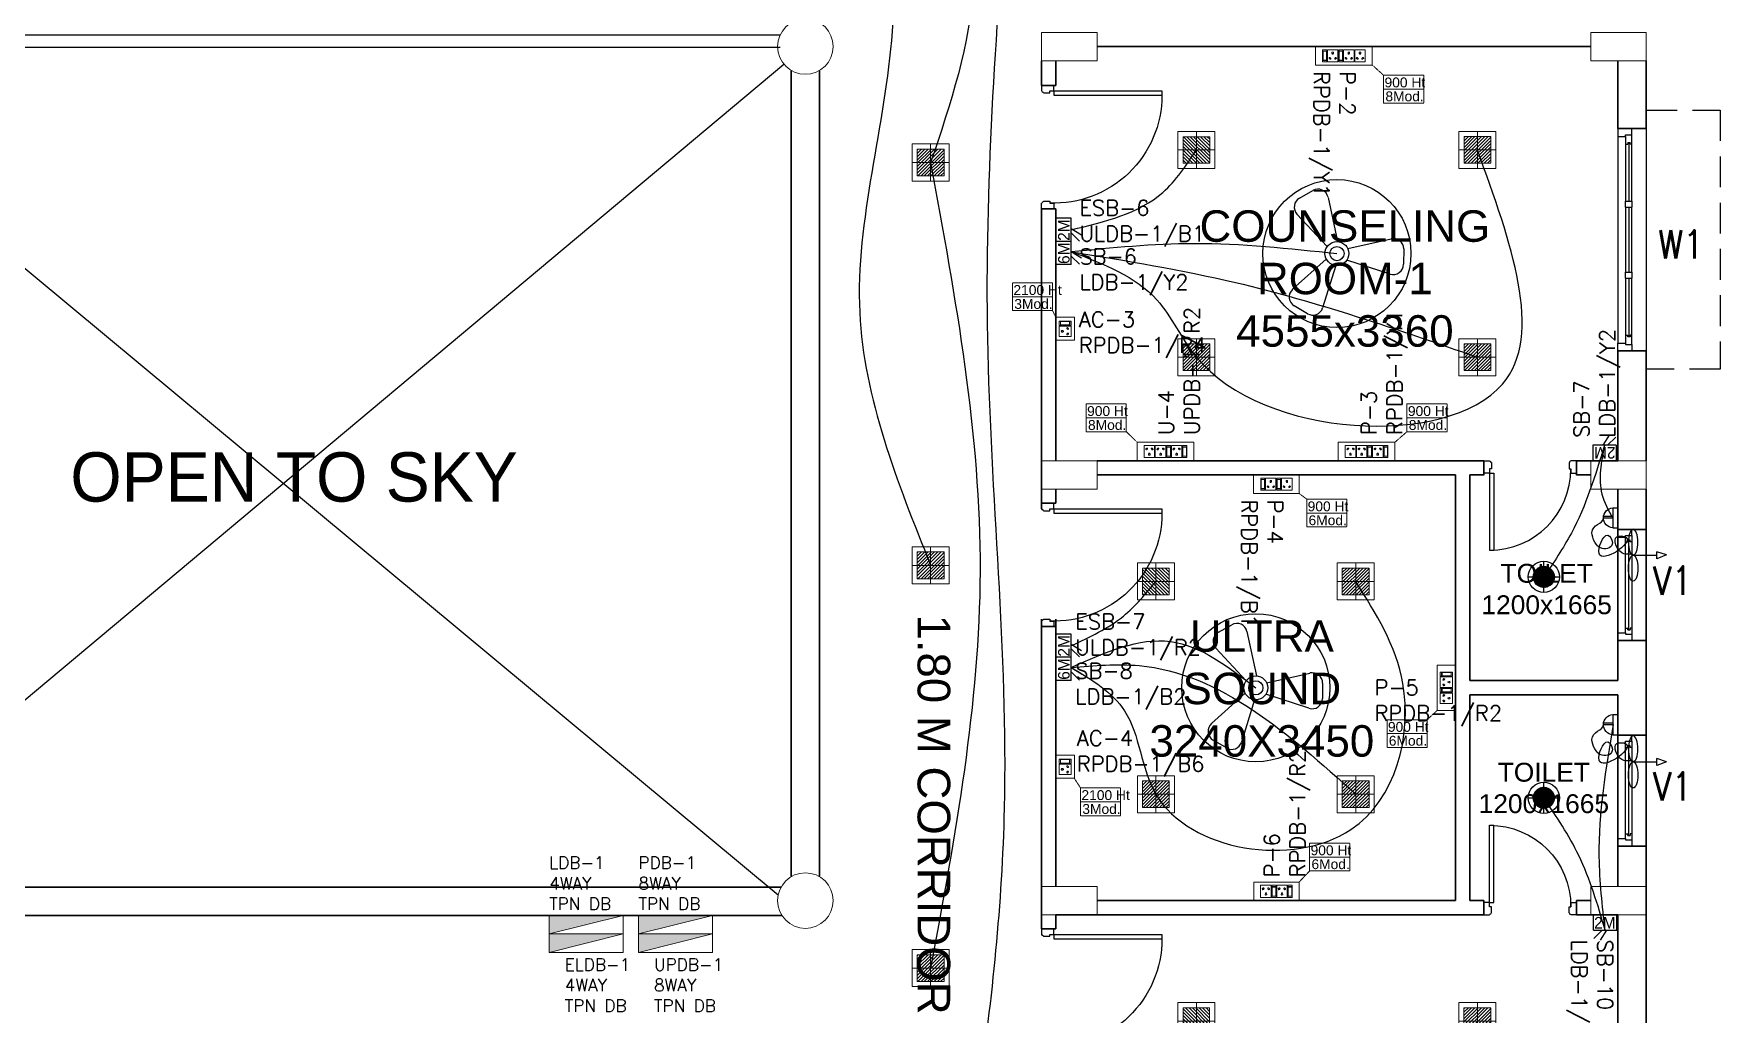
# Model space of a CAD drawing. Extents: x 2982526 to 3410143, y -1442121 to -1332990.
# Drawn here: x 3091659 to 3105327, y -1368931 to -1360984 of the extents above; entities that cross this region are included whole.
import ezdxf
from ezdxf.enums import TextEntityAlignment as Align

# ---------------------------------------------------------------- set-up
doc = ezdxf.new("R2010")
doc.units = 0
doc.header["$MEASUREMENT"] = 0
for name, pattern in [('1', [0, 0, 0]), ('CONTINU', [0]), ('DASHED', [0.75, 0.5, -0.25]), ('DASHED2', [0.375, 0.25, -0.125])]:
    doc.linetypes.add(name, pattern=pattern)
for name, color, linetype in [('24W RAW POWER', 1, 'Continuous'), ('24W UPS POWER LIGHT', 5, 'Continuous'), ('Chajja', 7, 'DASHED'), ('DOOR', 40, 'Continuous'), ('ELE-1200MM CEILINGFAN', 6, 'Continuous'), ('ELE-12W LED', 1, 'Continuous'), ('ELE-2M RAW P.SB', 40, 'Continuous'), ('ELE-2M UPS P.SB', 3, 'Continuous'), ('ELE-3M RAW P.SB', 40, 'Continuous'), ('ELE-6M RAW P.SB', 40, 'Continuous'), ('ELE-EXHAUST FAN', 10, 'Continuous'), ('ELE-LIGHTING TEXT', 7, 'Continuous'), ('Plan', 44, 'Continuous'), ('stairscas', 7, 'Continuous'), ('TEXT', 5, '1'), ('V1', 7, 'Continuous'), ('Ventilator', 161, '1'), ('W1', 7, 'Continuous')]:
    doc.layers.add(name, color=color, linetype=linetype)
doc.layers.add('CFT_LOOPING', color=7, linetype='1', lineweight=0, true_color=0xd6d600)
doc.layers.add('ELE-6A AC SOCKET', color=7, linetype='Continuous', lineweight=0, true_color=0x00ceb6)
for name, color, linetype, lineweight in [('Column', 162, 'Continuous', 13), ('ELE-24W EMERGENCY  LED LIGHT', 5, 'Continuous', 18), ('ELE-24W LED LIGHT', 1, 'Continuous', 18), ('ELE-2NOS OF 6-16 RAW POWER SOCKET', 1, 'Continuous', 0), ('ELE-3NOS 6-16A POWER SOCKET', 5, 'Continuous', 0), ('ELE-8M 6-16A UPS SOCKET', 223, 'Continuous', 0), ('ELE-POWER SOCKET TEXT', 7, 'Continuous', 5), ('ELE. 2N0S OF 6-16 UPS SOCKETS', 191, 'Continuous', 0), ('ELE. DB', 1, 'Continuous', 9), ('ELE.DB', 1, 'Continuous', 20), ('HATCH', 8, 'Continuous', 5), ('WALL', 7, '1', 35), ('windows', 4, 'Continuous', 0)]:
    doc.layers.add(name, color=color, linetype=linetype, lineweight=lineweight)
doc.layers.add('ELE-LIGHTING WIRING', color=7, linetype='Continuous', true_color=0x63d7b6)
doc.styles.add('ARIAL', font='arial.ttf')
doc.styles.add('MSK', font='g13f12w.shx')
doc.styles.add('ROMANS', font='romans.shx')

# ---------------------------------------------------------------- blocks, each defined once
blk = doc.blocks.new('A$C7C0069F8')
at = {"layer": 'Plan'}
for p, q in [((230, 900), (0, 900)), ((0, 900), (0, 837)), ((112, 900), (0, 900)), ((0, 837), (62, 837)), ((62, 850), (112, 850)), ((62, 837), (62, 850)), ((112, 850), (112, 900)), ((112, 850), (112, 850)), ((0, 62), (62, 62)), ((0, 0), (0, 62)), ((62, 62), (62, 50)), ((62, 50), (112, 50)), ((112, 50), (112, 50)), ((112, 50), (112, 0)), ((230, 0), (0, 0)), ((112, 0), (0, 0))]:
    blk.add_line(p, q, dxfattribs=at)
at = {"layer": 'Plan', "color": 143}
for p, q in [((0, 62), (0, 837)), ((62, 62), (62, 837)), ((112, 850), (112, 50)), ((230, 0), (230, 900)), ((62, 800), (81, 800)), ((81, 812), (81, 800)), ((100, 812), (81, 812)), ((90, 87), (90, 812)), ((100, 800), (100, 812)), ((112, 800), (100, 800)), ((62, 100), (81, 100)), ((81, 87), (81, 100)), ((81, 87), (100, 87)), ((112, 100), (100, 100)), ((100, 100), (100, 87))]:
    blk.add_line(p, q, dxfattribs=at)
blk = doc.blocks.new('750')
at = {"layer": 'DOOR'}
for p, q in [((-50, 705), (-47.5, 705)), ((-35, 690), (-35, 692.5)), ((-50, 45), (-47.5, 45)), ((-35, 60), (-35, 57.5)), ((50, 45), (50, 80)), ((50, 80), (675, 80)), ((50, 45), (675, 45)), ((675, 45), (675, 80))]:
    blk.add_line(p, q, dxfattribs=at)
for points in [[(15, 690), (15, 705), (50, 705), (50, 750), (-50, 750), (-50, 705)], [(-35, 690), (15, 690)], [(15, 60), (15, 45), (50, 45), (50, 0), (-50, 0), (-50, 45)], [(-35, 60), (15, 60)]]:
    blk.add_lwpolyline(points, dxfattribs=at)
for centre, start, end in [((-35, 705), 180, 270), ((-35, 45), 90, 180)]:
    blk.add_arc(centre, 12.5, start, end, dxfattribs=at)
at = {"layer": 'DOOR', "color": 145}
blk.add_arc((15, 45), 660, 0, 90, dxfattribs=at)
blk = doc.blocks.new('6w')
at = {"layer": 'Plan', "color": 8}
for p, q in [((-36, 9.2), (-36, 0)), ((-36, 9.2), (36, 9.2)), ((36, 9.2), (36, 0)), ((-33.5, 2.5), (-12.5, 2.5)), ((-33.5, 0), (33.5, 0)), ((-31, 4), (-31.5, 4)), ((-31.5, 3.25), (-31.5, 4)), ((-31.5, 3.61), (-12.5, 3.61)), ((-31.5, 3.25), (-31, 3.25)), ((-31, 4.5), (-31, 4)), ((-31, 2.5), (-31, 3.25)), ((-12.5, 2.5), (-12.5, 4.5)), ((-12.5, 4.5), (-10.5, 4.5)), ((-10.5, 2.5), (-12.5, 2.5)), ((-10.5, 2.5), (-10.5, 4.5)), ((-10.5, 3.61), (10.5, 3.61)), ((-10.5, 2.5), (10.5, 2.5)), ((10.5, 4.5), (12.5, 4.5)), ((10.5, 2.5), (10.5, 4.5)), ((12.5, 2.5), (10.5, 2.5)), ((12.5, 2.5), (12.5, 4.5)), ((34, 4.5), (12.5, 4.5)), ((12.5, 3.61), (31.5, 3.61)), ((12.5, 2.5), (33.5, 2.5)), ((31, 4.5), (31, 4)), ((31, 4), (31.5, 4)), ((31.5, 3.25), (31, 3.25)), ((31, 2.5), (31, 3.25)), ((31.5, 4), (31.5, 3.25))]:
    blk.add_line(p, q, dxfattribs=at)
for points in [[(-34, 4.5), (-36, 4.5), (-36, 0), (-33.5, 0), (-33.5, 2.5), (-34, 2.5), (-34, 4.5)], [(34, 4.5), (36, 4.5), (36, 0), (33.5, 0), (33.5, 2.5), (34, 2.5), (34, 4.5)]]:
    blk.add_lwpolyline(points, close=True, dxfattribs=at)
for points in [[(-12.5, 4.5), (-34, 4.5)], [(10.5, 4.5), (-10.5, 4.5)]]:
    blk.add_lwpolyline(points, dxfattribs=at)
blk = doc.blocks.new('A$C19B8274B')
at = {"layer": 'DOOR'}
for p, q in [((-45, 925), (-80, 925)), ((-80, 50), (-80, 925)), ((-45, 50), (-45, 925)), ((-45, 50), (-80, 50)), ((-955, -50), (-955, -47.5)), ((-940, -35), (-942.5, -35)), ((-60, -35), (-57.5, -35)), ((-45, -50), (-45, -47.5))]:
    blk.add_line(p, q, dxfattribs=at)
for points in [[(-940, 15), (-955, 15), (-955, 50), (-1000, 50), (-1000, -50), (-955, -50)], [(-940, -35), (-940, 15)], [(-60, 15), (-45, 15), (-45, 50), (0, 50), (0, -50), (-45, -50)], [(-60, -35), (-60, 15)]]:
    blk.add_lwpolyline(points, dxfattribs=at)
at = {"layer": 'DOOR', "color": 145}
blk.add_arc((-80, 50), 875, 90, 182.29244, dxfattribs=at)
at = {"layer": 'DOOR'}
for centre, start, end in [((-955, -35), 270, 0), ((-45, -35), 180, 270)]:
    blk.add_arc(centre, 12.5, start, end, dxfattribs=at)
blk = doc.blocks.new('Q5YYYU')
at = {"layer": 'Chajja', "color": 8, "linetype": 'DASHED', "ltscale": 500}
blk.add_lwpolyline([(41149.8318, 13766.8374), (41749.8319, 13766.8374), (41749.8319, 11666.8374), (41149.8318, 11666.8374)], dxfattribs=at)
at = {"layer": 'Column'}
for points in [[(36699.9159, 14167.5), (36699.9159, 14397.5), (36249.9159, 14397.5), (36249.9159, 14167.5)], [(41149.8318, 14167.5), (41149.8318, 14397.5), (40699.8318, 14397.5), (40699.8318, 14167.5)], [(36699.9159, 10925), (36699.9159, 10695), (36249.9159, 10695), (36249.9159, 10925)], [(41149.8318, 10925), (41149.8318, 10695), (40699.8318, 10695), (40699.8318, 10925)], [(36699.9159, 7245), (36699.9159, 7475), (36249.9159, 7475), (36249.9159, 7245)], [(41149.8318, 7245), (41149.8318, 7475), (40699.8318, 7475), (40699.8318, 7245)]]:
    blk.add_lwpolyline(points, close=True, dxfattribs=at)
at = {"layer": 'Column', "color": 8}
for centre in [(34334.9159, 14282.5), (34334.9159, 7360)]:
    blk.add_circle(centre, 225, dxfattribs=at)
at = {"layer": 'stairscas', "color": 251, "ltscale": 500}
for p, q in [((34129.8092, 14375), (26013.2393, 14375)), ((34129.8092, 14275), (26013.2393, 14275)), ((26013.2393, 14145), (34114.693, 7406.1177)), ((26013.2393, 7315), (34160.9176, 14139.848))]:
    blk.add_line(p, q, dxfattribs=at)
at = {"layer": 'WALL', "color": 8}
for p, q in [((36699.9159, 14282.5), (40699.8318, 14282.5)), ((34219.9159, 14089.1092), (34219.9159, 7553.3908)), ((34449.9159, 14089.1092), (34449.9159, 7553.3908)), ((36249.9159, 14167.5), (36249.9159, 13967.7687)), ((36364.9159, 13967.7687), (36364.9159, 14167.5)), ((40919.8318, 14167.5), (40919.8318, 13616.8374)), ((41149.8318, 14167.5), (41149.8318, 13616.8374)), ((41149.8318, 13616.8374), (40919.8318, 13616.8374)), ((36249.9159, 12967.7687), (36249.9159, 10535.2687)), ((36364.9159, 12967.7687), (36364.9159, 10925)), ((40919.8318, 11816.8374), (40919.8318, 10925)), ((41149.8318, 11816.8374), (40919.8318, 11816.8374)), ((41149.8318, 11816.8374), (41149.8318, 10925)), ((36699.9159, 10925), (39604.8318, 10925)), ((36699.9159, 10810), (39604.8318, 10810)), ((39604.8318, 10925), (39834.8318, 10925)), ((39604.8318, 10810), (39604.8318, 7360)), ((39719.8318, 10810), (39719.8318, 9142.5)), ((39719.8318, 10810), (39834.8318, 10810)), ((39834.8318, 10923.1695), (39834.8318, 10808.1695)), ((40584.8318, 10925), (40919.8318, 10925)), ((40584.8318, 10923.1695), (40584.8318, 10808.1695)), ((40584.8318, 10810), (40699.8318, 10810)), ((36364.9159, 10695), (36364.9159, 10580.2687)), ((40919.8318, 10695), (40919.8318, 9142.5)), ((41149.8318, 10695), (41149.8318, 6265.3463)), ((41149.8318, 10368.75), (40919.8318, 10368.75)), ((36249.9159, 9640.2687), (36249.9159, 7130.2687)), ((36364.9159, 9640.2687), (36364.9159, 7475)), ((41149.8318, 9468.75), (40919.8318, 9468.75)), ((39719.8318, 9142.5), (40919.8318, 9142.5)), ((39719.8318, 9027.5), (40919.8318, 9027.5)), ((39719.8318, 9027.5), (39719.8318, 7360)), ((40919.8318, 9027.5), (40919.8318, 7475)), ((41149.8318, 8701.25), (40919.8318, 8701.25)), ((41149.8318, 7801.25), (40919.8318, 7801.25)), ((26013.2393, 7470), (34138.6381, 7470)), ((36364.9159, 7245), (36364.9159, 7130.2687)), ((36364.9159, 7245), (39604.8318, 7245)), ((36699.9159, 7360), (39604.8318, 7360)), ((39604.8318, 7245), (39834.8318, 7245)), ((39719.8318, 7360), (39834.8318, 7360)), ((39834.8318, 7245), (39834.8318, 7360)), ((40584.8318, 7245), (40584.8318, 7360)), ((40584.8318, 7360), (40699.8318, 7360)), ((40584.8318, 7245), (40919.8318, 7245)), ((21770.1376, 7240), (34144.5873, 7240))]:
    blk.add_line(p, q, dxfattribs=at)
at = {"layer": 'WALL', "color": 8, "linetype": 'ByBlock'}
for p, q in [((36249.9159, 13967.7687), (36364.9159, 13967.7687)), ((36364.9159, 12967.7687), (36249.9159, 12967.7687)), ((36249.9159, 10580.2687), (36364.9159, 10580.2687)), ((36364.9159, 9580.2687), (36249.9159, 9580.2687)), ((36249.9159, 7130.2687), (36364.9159, 7130.2687))]:
    blk.add_line(p, q, dxfattribs=at)
at = {"layer": 'WALL'}
blk.add_lwpolyline([(40919.8318, 7245), (40919.8318, 6265.3463), (41149.8318, 6265.3463)], dxfattribs=at)
at = {"layer": 'DOOR', "linetype": 'Continuous', "xscale": -1, "rotation": 269.9999999999842}
for p in [(36299.9159, 13967.7687), (36299.9159, 10580.2687), (36299.9159, 7130.2687)]:
    blk.add_blockref('A$C19B8274B', p, dxfattribs=at)
at = {"layer": 'DOOR', "rotation": 270}
blk.add_blockref('750', (39834.8318, 10875), dxfattribs=at)
at = {"layer": 'DOOR', "xscale": -1, "rotation": 270}
blk.add_blockref('750', (39834.8318, 7295), dxfattribs=at)
at = {"layer": 'Ventilator'}
for p in [(40919.8323, 9468.75), (40919.8323, 7801.25)]:
    blk.add_blockref('A$C7C0069F8', p, dxfattribs=at)
at = {"layer": 'windows', "xscale": 25, "yscale": 25, "zscale": 25, "rotation": 270}
blk.add_blockref('6w', (40919.8318, 12716.8374), dxfattribs=at)
at = {"layer": 'stairscas', "color": 251, "ltscale": 500, "insert": (30190.8687, 10588.0644), "char_height": 400, "width": 8187.231718, "attachment_point": 8, "style": 'MSK'}
blk.add_mtext('OPEN TO SKY', dxfattribs=at)
at = {"layer": 'TEXT', "color": 8, "attachment_point": 5, "style": 'ARIAL'}
for s, insert, char_height, width in [('COUNSELING\\PROOM-1\\P4555x3360', (38707.4521, 12400.3851), 255, 2454.157572), ('TOILET\\P1200x1665', (40342.6162, 9884.146), 153, 1626.955662), ('ULTRA SOUND\\P3240X3450', (38034.491, 9077.5267), 255, 2065.816508), ('TOILET\\P1200x1665', (40319.8318, 8271.755), 153, 1626.955662)]:
    blk.add_mtext(s, dxfattribs=dict(at, insert=insert, char_height=char_height, width=width))
at = {"layer": 'V1', "color": 8, "style": 'ROMANS', "width": 0.85}
for p in [(41363.8333, 9837.9047), (41363.8333, 8170.4047)]:
    blk.add_text('V1', height=230, dxfattribs=at).set_placement(p, align=Align.CENTER)
at = {"layer": 'W1', "color": 8, "style": 'ROMANS', "width": 0.85}
blk.add_text('W1', height=230, dxfattribs=at).set_placement((41431.6965, 12563.6061), align=Align.CENTER)
at = {"layer": 'WALL', "color": 8, "linetype": 'Continuous', "insert": (35374.7447, 8108.704), "char_height": 264.49632, "width": 5098.697886, "attachment_point": 5, "rotation": 270, "style": 'ARIAL'}
blk.add_mtext('\\pxt17; 1.80 M CORRIDOR ', dxfattribs=at)
blk = doc.blocks.new('24w led light')
at = {"layer": 'ELE-24W LED LIGHT', "color": 1, "lineweight": 0}
for p, q in [((159, 159), (-160, 159)), ((-160, 159), (-160, -160)), ((-1, -160), (-1, 159)), ((159, -160), (159, 159)), ((115, 115), (-116, 115)), ((-116, 115), (-116, -116)), ((110, -116), (-116, 110)), ((82, -116), (-116, 82)), ((54, -116), (-116, 54)), ((26, -116), (-116, 26)), ((115, -92), (-92, 115)), ((115, -64), (-64, 115)), ((115, -35), (-35, 115)), ((115, -7), (-7, 115)), ((115, 21), (21, 115)), ((115, 49), (49, 115)), ((115, 77), (77, 115)), ((115, 106), (106, 115)), ((115, -116), (115, 115)), ((-160, -1), (159, -1)), ((-3, -116), (-116, -3)), ((-31, -116), (-116, -31)), ((-59, -116), (-116, -59)), ((-87, -116), (-116, -87)), ((-115, -116), (-116, -115)), ((-116, -116), (115, -116)), ((-160, -160), (159, -160))]:
    blk.add_line(p, q, dxfattribs=at)
blk = doc.blocks.new('24w led emeregency')
at = {"layer": 'ELE-24W EMERGENCY  LED LIGHT'}
h = blk.add_hatch(dxfattribs=at)
h.set_pattern_fill('ANSI31', scale=166.67, style=0)
h.paths.add_polyline_path([(-115, -115), (-115, 115), (115, 115), (115, -115)])
at = {"layer": 'ELE-24W EMERGENCY  LED LIGHT', "color": 5}
for p, q in [((0, 160), (0, -160)), ((-160, 0), (160, 0))]:
    blk.add_line(p, q, dxfattribs=at)
for points in [[(-160, -160), (-160, 160), (160, 160), (160, -160)], [(-115, -115), (-115, 115), (115, 115), (115, -115)]]:
    blk.add_lwpolyline(points, close=True, dxfattribs=at)
blk = doc.blocks.new('2M UPS SB')
at = {"layer": 'ELE-2M UPS P.SB', "color": 3}
for p, q in [((-134, 160), (-69, 265)), ((-88, 160), (-3, 245)), ((-240, 160), (-240, 0)), ((0, 160), (-240, 160)), ((0, 160), (0, 0))]:
    blk.add_line(p, q, dxfattribs=at)
blk.add_text('2M', height=120, rotation=180, dxfattribs=at).set_placement((-6, 143))
blk = doc.blocks.new('A$C07FB25EA')
at = {"layer": 'ELE-1200MM CEILINGFAN', "color": 3}
for p, q in [((0.26, 2.64), (3.17, 12.07)), ((6.53, 13.37), (9.47, 11.64)), ((9.84, 7.94), (2.36, 1.21)), ((-11.8, 4.55), (-2.22, 1.44)), ((-14.84, -1.03), (-14.81, 2.38)), ((-2.41, -1.1), (-12.04, -3.29)), ((1.96, -12.49), (-0.13, -2.65)), ((2.16, -1.54), (8.87, -8.78)), ((8.31, -12.34), (5.35, -14.02))]:
    blk.add_line(p, q, dxfattribs=at)
at = {"layer": 'ELE-1200MM CEILINGFAN', "color": 5, "ltscale": 10}
blk.add_circle((0, 0), 16.45, dxfattribs=at)
at = {"layer": 'ELE-1200MM CEILINGFAN', "color": 3}
for radius in [2.65, 1.58]:
    blk.add_circle((0, 0), radius, dxfattribs=at)
for centre, start, end in [((5.36, 11.38), 59.5281, 162.5229), ((8.3, 9.66), 311.9493, 59.5281), ((-12.51, 2.36), 71.9493, 179.5281), ((-12.54, -1.05), 179.5281, 282.5229), ((7.18, -10.34), 299.5281, 42.5229), ((4.21, -12.02), 191.9493, 299.5281)]:
    blk.add_arc(centre, 2.3, start, end, dxfattribs=at)
blk = doc.blocks.new('S-SKIRT')
at = {"layer": 'ELE-3M RAW P.SB'}
for p, q in [((4, 6), (0, 6)), ((4, 0), (4, 6)), ((4, 0), (0, 0)), ((4, 3.34), (6.63, 1.73)), ((4, 2.21), (6.12, 0.08))]:
    blk.add_line(p, q, dxfattribs=at)
blk.add_text('6M', height=3, rotation=90, dxfattribs=at).set_placement((3.57, 0.15))
blk = doc.blocks.new('18W LED')
at = {"layer": 'ELE-12W LED'}
h = blk.add_hatch(dxfattribs=at)
h.set_pattern_fill('ANSI31', color=252)
h.set_pattern_definition([(45, (-1135553.9097, 459369.4158), (-2.24506403, 2.24506403), [])])
edge = h.paths.add_edge_path()
edge.add_arc((0, 0), 85.7, 0, 360)
at = {"layer": 'ELE-12W LED', "color": 1}
for p, q in [((-126, 0), (126, 0)), ((0, -126), (0, 126))]:
    blk.add_line(p, q, dxfattribs=at)
for radius in [126, 85.7]:
    blk.add_circle((0, 0), radius, dxfattribs=at)
blk = doc.blocks.new('2M SB')
at = {"layer": 'ELE-2M RAW P.SB'}
for p, q in [((-134, 160), (-69, 265)), ((-88, 160), (-3, 245)), ((-240, 160), (-240, 0)), ((0, 160), (-240, 160)), ((0, 160), (0, 0))]:
    blk.add_line(p, q, dxfattribs=at)
blk.add_text('2M', height=120, rotation=180, dxfattribs=at).set_placement((-6, 143))
blk = doc.blocks.new('A$C44D17E71')
at = {"layer": 'ELE-EXHAUST FAN', "color": 1}
for p, q in [((-13.3, 0.72), (-9.75, 2.1)), ((-13.3, 0.72), (-9.75, -0.48)), ((-9.75, 2.1), (-9.75, -0.48)), ((-0.97, 0.81), (-9.75, 0.81)), ((6.62, -9.32), (4.71, -9.31)), ((4.71, -9.31), (4.71, -16.8)), ((6.59, -16.81), (6.62, -9.32)), ((6.59, -16.81), (4.71, -16.8)), ((6.61, -12.95), (10.07, -12.97)), ((6.61, -13.55), (10.06, -13.57))]:
    blk.add_line(p, q, dxfattribs=at)
blk.add_ellipse((-0.97, 5.64), major_axis=(0, -4.83), ratio=0.36355, dxfattribs=at)
at = {"layer": 'ELE-EXHAUST FAN', "color": 1, "extrusion": (0, 0, -1)}
blk.add_ellipse((-0.97, -4.02), major_axis=(0, 4.83), ratio=0.36355, dxfattribs=at)
blk.add_ellipse((6.31, -13.06), major_axis=(0.02, 3.76), ratio=1, start_param=0.079283, end_param=3.06231, dxfattribs=at)
at = {"layer": 'ELE-EXHAUST FAN', "color": 1}
blk.add_open_spline([(-1.04, 0.81), (-0.79, -0.3), (3.44, 2.5), (7.59, -7.04), (-0.96, -5.98), (5.22, 0.41), (14.27, 3.09), (9.16, -9.39), (5.43, -2.53), (11.73, 0.02), (16.82, -10.79), (10.14, -10.71), (10.07, -12.97)], degree=3, knots=[0, 0, 0, 0, 6.261699, 12.352893, 15.787239, 21.858742, 28.752755, 35.678217, 39.225495, 45.354107, 53.693878, 67.421453, 67.421453, 67.421453, 67.421453], dxfattribs=at)
blk = doc.blocks.new('FREAWFRED')
at = {"layer": 'ELE.DB'}
h = blk.add_hatch(color=1, dxfattribs=at)
h.dxf.hatch_style = 1
h.paths.add_polyline_path([(150, 0), (150, 600), (0, 600)])
blk.add_line((0, 600), (150, 0), dxfattribs=at)
blk.add_lwpolyline([(0, 0), (0, 600), (150, 600), (150, 0)], close=True, dxfattribs=at)
blk = doc.blocks.new('UPS DB')
at = {"layer": 'HATCH'}
h = blk.add_hatch(color=3, dxfattribs=at)
h.dxf.hatch_style = 1
h.paths.add_polyline_path([(0, -150), (600, -150), (600, 0)])
at = {"layer": 'ELE. DB', "color": 3}
blk.add_line((600, 0), (0, -150), dxfattribs=at)
blk.add_lwpolyline([(0, 0), (600, 0), (600, -150), (0, -150)], close=True, dxfattribs=at)
blk = doc.blocks.new('543WYH')
at = {"layer": 'ELE-2NOS OF 6-16 RAW POWER SOCKET', "color": 30, "linetype": 'ByBlock', "lineweight": 0}
for p, q in [((-124, -57), (-124, -91)), ((-26, -57), (-124, -57)), ((-26, -57), (-124, -57)), ((-124, -91), (-26, -91)), ((-124, -96), (-26, -96)), ((-124, -181), (-124, -96)), ((-113, -60), (-113, -88)), ((-37, -60), (-113, -60)), ((-113, -88), (-37, -88)), ((-110, -60), (-110, -88)), ((-37, -88), (-37, -60)), ((-26, -57), (-26, -91)), ((-26, -91), (-26, -57)), ((-26, -96), (-26, -181)), ((-26, -181), (-124, -181)), ((-124, -187), (-124, -221)), ((-26, -187), (-124, -187)), ((-26, -187), (-124, -187)), ((-124, -221), (-26, -221)), ((-124, -312), (-124, -227)), ((-124, -227), (-26, -227)), ((-113, -190), (-113, -218)), ((-37, -190), (-113, -190)), ((-113, -218), (-37, -218)), ((-110, -190), (-110, -218)), ((-37, -218), (-37, -190)), ((-26, -187), (-26, -221)), ((-26, -221), (-26, -187)), ((-26, -227), (-26, -312)), ((-26, -312), (-124, -312)), ((-124, -402), (-124, -317)), ((-124, -317), (-26, -317)), ((-26, -402), (-124, -402)), ((-26, -317), (-26, -402))]:
    blk.add_line(p, q, dxfattribs=at)
blk.add_lwpolyline([(-150, 0), (-150, -459), (0, -459), (0, 0)], close=True, dxfattribs=at)
for centre, radius, start, end in [((-98, -119), 4.6, 112.6838, 345.0951), ((-94, -115), 5.7, 275.2689, 182.51), ((-58, -139), 4.22, 71.4031, 288.5969), ((-51, -139), 6.62, 217.1584, 142.8416), ((-98, -159), 4.6, 14.9049, 247.3162), ((-98, -249), 4.6, 112.6838, 345.0951), ((-94, -163), 5.7, 177.49, 84.7311), ((-94, -245), 5.7, 275.2689, 182.51), ((-58, -269), 4.22, 71.4031, 288.5969), ((-51, -269), 6.62, 217.1584, 142.8416), ((-98, -289), 4.6, 14.9049, 247.3162), ((-98, -340), 4.6, 112.6838, 345.0951), ((-98, -379), 4.6, 14.9049, 247.3162), ((-94, -293), 5.7, 177.49, 84.7311), ((-94, -335), 5.7, 275.2689, 182.51), ((-94, -384), 5.7, 177.49, 84.7311), ((-58, -360), 4.22, 71.4031, 288.5969), ((-51, -360), 6.62, 217.1584, 142.8416)]:
    blk.add_arc(centre, radius, start, end, dxfattribs=at)
blk = doc.blocks.new('543E')
at = {"layer": 'ELE. 2N0S OF 6-16 UPS SOCKETS', "color": 72, "linetype": 'ByBlock', "lineweight": 0}
for p, q in [((-124, -57), (-124, -91)), ((-26, -57), (-124, -57)), ((-26, -57), (-124, -57)), ((-124, -91), (-26, -91)), ((-124, -96), (-26, -96)), ((-124, -181), (-124, -96)), ((-113, -60), (-113, -88)), ((-37, -60), (-113, -60)), ((-113, -88), (-37, -88)), ((-110, -60), (-110, -88)), ((-37, -88), (-37, -60)), ((-26, -57), (-26, -91)), ((-26, -91), (-26, -57)), ((-26, -96), (-26, -181)), ((-26, -181), (-124, -181)), ((-124, -187), (-124, -221)), ((-26, -187), (-124, -187)), ((-26, -187), (-124, -187)), ((-124, -221), (-26, -221)), ((-124, -312), (-124, -227)), ((-124, -227), (-26, -227)), ((-113, -190), (-113, -218)), ((-37, -190), (-113, -190)), ((-113, -218), (-37, -218)), ((-110, -190), (-110, -218)), ((-37, -218), (-37, -190)), ((-26, -187), (-26, -221)), ((-26, -221), (-26, -187)), ((-26, -227), (-26, -312)), ((-26, -312), (-124, -312)), ((-124, -402), (-124, -317)), ((-124, -317), (-26, -317)), ((-26, -402), (-124, -402)), ((-26, -317), (-26, -402))]:
    blk.add_line(p, q, dxfattribs=at)
blk.add_lwpolyline([(-150, 0), (-150, -459), (0, -459), (0, 0)], close=True, dxfattribs=at)
for centre, radius, start, end in [((-98, -119), 4.6, 112.6838, 345.0951), ((-94, -115), 5.7, 275.2689, 182.51), ((-58, -139), 4.22, 71.4031, 288.5969), ((-51, -139), 6.62, 217.1584, 142.8416), ((-98, -159), 4.6, 14.9049, 247.3162), ((-98, -249), 4.6, 112.6838, 345.0951), ((-94, -163), 5.7, 177.49, 84.7311), ((-94, -245), 5.7, 275.2689, 182.51), ((-58, -269), 4.22, 71.4031, 288.5969), ((-51, -269), 6.62, 217.1584, 142.8416), ((-98, -289), 4.6, 14.9049, 247.3162), ((-98, -340), 4.6, 112.6838, 345.0951), ((-98, -379), 4.6, 14.9049, 247.3162), ((-94, -293), 5.7, 177.49, 84.7311), ((-94, -335), 5.7, 275.2689, 182.51), ((-94, -384), 5.7, 177.49, 84.7311), ((-58, -360), 4.22, 71.4031, 288.5969), ((-51, -360), 6.62, 217.1584, 142.8416)]:
    blk.add_arc(centre, radius, start, end, dxfattribs=at)
blk = doc.blocks.new('RTUH 6U')
at = {"layer": 'ELE-2NOS OF 6-16 RAW POWER SOCKET', "color": 30, "lineweight": 0, "ltscale": 300}
for p, q in [((-312, -26), (-227, -26)), ((-312, -124), (-312, -26)), ((-227, -124), (-312, -124)), ((-227, -26), (-227, -124)), ((-187, -26), (-221, -26)), ((-221, -26), (-221, -124)), ((-187, -124), (-221, -124)), ((-221, -124), (-187, -124)), ((-190, -37), (-218, -37)), ((-218, -37), (-218, -113)), ((-190, -40), (-218, -40)), ((-218, -113), (-190, -113)), ((-190, -113), (-190, -37)), ((-187, -124), (-187, -26)), ((-187, -124), (-187, -26)), ((-181, -124), (-181, -26)), ((-181, -26), (-96, -26)), ((-96, -124), (-181, -124)), ((-96, -26), (-96, -124)), ((-57, -26), (-91, -26)), ((-91, -26), (-91, -124)), ((-57, -124), (-91, -124)), ((-91, -124), (-57, -124)), ((-60, -37), (-88, -37)), ((-88, -37), (-88, -113)), ((-60, -40), (-88, -40)), ((-88, -113), (-60, -113)), ((-60, -113), (-60, -37)), ((-57, -124), (-57, -26)), ((-57, -124), (-57, -26))]:
    blk.add_line(p, q, dxfattribs=at)
blk.add_lwpolyline([(0, 0), (-368, 0), (-368, -150), (0, -150)], close=True, dxfattribs=at)
for centre, radius, start, end in [((-293, -56), 5.7, 87.49, 354.7311), ((-289, -52), 4.6, 284.9049, 157.3162), ((-269, -99), 6.62, 127.1584, 52.8416), ((-269, -92), 4.22, 341.4031, 198.5969), ((-249, -52), 4.6, 22.6838, 255.0951), ((-245, -56), 5.7, 185.2689, 92.51), ((-163, -56), 5.7, 87.49, 354.7311), ((-159, -52), 4.6, 284.9049, 157.3162), ((-139, -99), 6.62, 127.1584, 52.8416), ((-139, -92), 4.22, 341.4031, 198.5969), ((-119, -52), 4.6, 22.6838, 255.0951), ((-115, -56), 5.7, 185.2689, 92.51)]:
    blk.add_arc(centre, radius, start, end, dxfattribs=at)
blk = doc.blocks.new('EQ2WE')
at = {"layer": 'ELE-6A AC SOCKET', "lineweight": 0}
for p, q in [((-99, 170), (-215, 170)), ((-215, 170), (-215, 36)), ((-215, 36), (-99, 36)), ((-99, 36), (-99, 170)), ((-91, 36), (-91, 170)), ((-91, 170), (-45, 170)), ((-45, 170), (-91, 170)), ((-45, 36), (-91, 36)), ((-87, 51), (-87, 155)), ((-87, 155), (-48, 155)), ((-48, 55), (-87, 55)), ((-48, 51), (-87, 51)), ((-48, 155), (-48, 51)), ((-45, 170), (-45, 36)), ((-45, 170), (-45, 36))]:
    blk.add_line(p, q, dxfattribs=at)
blk.add_lwpolyline([(0, 0), (-257, 0), (-257, 206), (0, 206)], close=True, dxfattribs=at)
for centre, radius, start, end in [((-190, 77), 7.83, 5.2689, 272.51), ((-184, 72), 6.31, 202.6838, 75.0951), ((-157, 136), 9.08, 307.1584, 232.8416), ((-157, 127), 5.79, 161.4031, 18.5969), ((-130, 72), 6.31, 104.9049, 337.3162), ((-124, 77), 7.83, 267.49, 174.7311)]:
    blk.add_arc(centre, radius, start, end, dxfattribs=at)

msp = doc.modelspace()

# ---------------------------------------------------------------- linework, layer by layer
at = {"layer": 'CFT_LOOPING', "color": 7, "linetype": 'DASHED2', "ltscale": 5}
for p, q in [((3102599, -1361320.3), (3102507, -1361237.3)), ((3099942.5, -1363281), (3099916.2, -1363228.1)), ((3100513.3, -1364209.1), (3100601.3, -1364294.8)), ((3102788.4, -1364209.1), (3102690.4, -1364294.8)), ((3101976, -1364756.4), (3101914.2, -1364709.8)), ((3102951.3, -1366543.8), (3103032.4, -1366469)), ((3100092.5, -1367019.2), (3100142.8, -1367096.9)), ((3101999.6, -1367769.2), (3101914.2, -1367859.8))]:
    msp.add_line(p, q, dxfattribs=at)
at = {"layer": 'CFT_LOOPING', "color": 7, "linetype": 'DASHED2', "ltscale": 5, "elevation": 0}
for points in [[(3102599, -1361320.3), (3102923.8, -1361320.3), (3102923.8, -1361432.8), (3102599, -1361432.8)], [(3102599, -1361432.8), (3102923.8, -1361432.8), (3102923.8, -1361545.3), (3102599, -1361545.3)], [(3099591.3, -1363003.1), (3099916.2, -1363003.1), (3099916.2, -1363115.6), (3099591.3, -1363115.6)], [(3099591.3, -1363115.6), (3099916.2, -1363115.6), (3099916.2, -1363228.1), (3099591.3, -1363228.1)], [(3100188.4, -1363984.1), (3100513.3, -1363984.1), (3100513.3, -1364096.6), (3100188.4, -1364096.6)], [(3102788.4, -1363984.1), (3103113.3, -1363984.1), (3103113.3, -1364096.6), (3102788.4, -1364096.6)], [(3100188.4, -1364096.6), (3100513.3, -1364096.6), (3100513.3, -1364209.1), (3100188.4, -1364209.1)], [(3102788.4, -1364096.6), (3103113.3, -1364096.6), (3103113.3, -1364209.1), (3102788.4, -1364209.1)], [(3101976, -1364756.4), (3102300.8, -1364756.4), (3102300.8, -1364868.9), (3101976, -1364868.9)], [(3101976, -1364868.9), (3102300.8, -1364868.9), (3102300.8, -1364981.4), (3101976, -1364981.4)], [(3102626.5, -1366543.8), (3102951.3, -1366543.8), (3102951.3, -1366656.3), (3102626.5, -1366656.3)], [(3102626.5, -1366656.3), (3102951.3, -1366656.3), (3102951.3, -1366768.8), (3102626.5, -1366768.8)], [(3100142.8, -1367096.9), (3100467.6, -1367096.9), (3100467.6, -1367209.4), (3100142.8, -1367209.4)], [(3100142.8, -1367209.4), (3100467.6, -1367209.4), (3100467.6, -1367321.9), (3100142.8, -1367321.9)], [(3101999.6, -1367544.2), (3102324.4, -1367544.2), (3102324.4, -1367656.7), (3101999.6, -1367656.7)], [(3101999.6, -1367656.7), (3102324.4, -1367656.7), (3102324.4, -1367769.2), (3101999.6, -1367769.2)]]:
    msp.add_lwpolyline(points, close=True, dxfattribs=at)
at = {"layer": 'ELE-LIGHTING WIRING'}
for points in [[(3098927.5, -1355497.3), (3098477.8, -1358066.1), (3098615.7, -1360965.7), (3098352.7, -1363242.2), (3098927.5, -1365292.3)], [(3099702.5, -1357770.8), (3099281.1, -1358633.5), (3099275.9, -1360573.6), (3098927.5, -1362027.3)], [(3100067.5, -1362749.9), (3100762, -1363141), (3101081.7, -1363605.2), (3103562.4, -1363823.4), (3103358.7, -1361924.8)], [(3098927.5, -1362027.3), (3099328.3, -1365341.6), (3098927.5, -1368557.3)], [(3100067.5, -1362749.9), (3101061.1, -1362682.8), (3102220.4, -1362765.4)], [(3100067.5, -1362749.9), (3101397.7, -1362999.9), (3103359.2, -1363605.2)], [(3104389.6, -1364319.8), (3104120.4, -1365031.5), (3103897.4, -1365386)], [(3104389.6, -1364319.8), (3104368.4, -1364715.5), (3104455.9, -1364910.2)], [(3100067.5, -1366120.1), (3100499.7, -1366471.7), (3100753, -1367147.7), (3102334.2, -1367434), (3102754.9, -1366249.5), (3102373, -1365422.7)], [(3100067.5, -1366120.1), (3100872.6, -1365909.6), (3101563, -1366285.2)], [(3100067.5, -1366120.1), (3100618.1, -1366105.5), (3102372.5, -1367147.3)], [(3104394.2, -1368249.8), (3104347.1, -1367654.7), (3104462.4, -1366583.6)], [(3104394.2, -1368249.8), (3104180.6, -1367644.1), (3103897.4, -1367176.9)]]:
    msp.add_spline(points, degree=3, dxfattribs=at)
at = {"layer": 'ELE-LIGHTING WIRING', "color": 254, "true_color": 0xdebad0}
msp.add_spline([(3099702.5, -1357947.6), (3099551.1, -1359769.7), (3099387.9, -1363452), (3099523.9, -1367261.3), (3099315.3, -1369565), (3098927.5, -1371822.3)], degree=3, dxfattribs=at)
at = {"layer": 'ELE-LIGHTING WIRING', "color": 254, "linetype": 'ByBlock', "true_color": 0xdebad0}
for points in [[(3100067.5, -1362573.2), (3100810, -1362269.4), (3101081.7, -1361925.8)], [(3100067.5, -1365943.4), (3100490.1, -1365703.6), (3100753, -1365422.7)]]:
    msp.add_spline(points, degree=3, dxfattribs=at)

# ---------------------------------------------------------------- block references
at = {"layer": '24W RAW POWER', "lineweight": 9, "xscale": -0.9404388715045132, "yscale": 0.9404388715045132, "zscale": 0.9404388715045132}
for p in [(3103358.7, -1361924.8), (3098927, -1362026.8), (3101081.2, -1363604.8), (3103358.7, -1363604.8), (3098927, -1365291.8), (3102372.5, -1365422.3), (3100752.5, -1367147.3), (3102372.5, -1367147.3), (3098927, -1368556.8), (3103358.2, -1368986.8)]:
    msp.add_blockref('24w led light', p, dxfattribs=at)
at = {"layer": '24W UPS POWER LIGHT', "lineweight": 9, "xscale": -0.9375000000222322, "yscale": 0.9375000000222322, "zscale": 0.9375000000222322}
for p in [(3101081.7, -1361925.8), (3100753, -1365422.7), (3101081.2, -1368987.3)]:
    msp.add_blockref('24w led emeregency', p, dxfattribs=at)
at = {"layer": 'ELE-1200MM CEILINGFAN', "color": 7, "ltscale": 8, "xscale": 36.47592107175105, "yscale": 36.47592107175105, "zscale": 36.47592107175105, "rotation": 180}
for p in [(3102220.4, -1362765.4), (3101563, -1366285.2)]:
    msp.add_blockref('A$C07FB25EA', p, dxfattribs=at)
at = {"layer": 'ELE-12W LED', "color": 6}
for p in [(3103897.4, -1365386), (3103897.4, -1367176.9)]:
    msp.add_blockref('18W LED', p, dxfattribs=at)
at = {"layer": 'ELE-2M RAW P.SB', "color": 6, "xscale": 0.7812500000005363, "yscale": 0.7812500000005363, "zscale": 0.7812500000005363}
for p, rotation in [((3104483.4, -1364444.8), 359.9999999999997), ((3104300.4, -1368124.8), 179.9999999999997)]:
    msp.add_blockref('2M SB', p, dxfattribs=dict(at, rotation=rotation))
at = {"layer": 'ELE-2M UPS P.SB', "color": 6, "xscale": 0.7812500000005363, "yscale": 0.7812500000005363, "zscale": 0.7812500000005363}
for p, rotation in [((3099942.5, -1362666.9), 269.9999999999998), ((3099942.5, -1366037.2), 269.9999999999999)]:
    msp.add_blockref('2M UPS SB', p, dxfattribs=dict(at, rotation=rotation))
at = {"layer": 'ELE-2NOS OF 6-16 RAW POWER SOCKET', "color": 3, "linetype": 'ByBlock'}
for p, rotation in [((3101545.7, -1364709.8), 180), ((3103032.4, -1366100.5), 89.99999999999999)]:
    msp.add_blockref('RTUH 6U', p, dxfattribs=dict(at, rotation=rotation))
msp.add_blockref('RTUH 6U', (3101914.2, -1367859.8), dxfattribs=at)
at = {"layer": 'ELE-3NOS 6-16A POWER SOCKET', "color": 254, "linetype": 'ByBlock', "true_color": 0xdebad0}
for p, rotation in [((3102047.9, -1361087.3), 90), ((3102690.4, -1364444.8), 270)]:
    msp.add_blockref('543WYH', p, dxfattribs=dict(at, rotation=rotation))
at = {"layer": 'ELE-6A AC SOCKET', "color": 254, "linetype": 'ByBlock', "true_color": 0xdebad0, "xscale": 0.72861454468451, "yscale": 0.72861454468451, "zscale": 0.72861454468451, "rotation": 90}
for p in [(3100092.5, -1363281), (3100092.5, -1366831.7)]:
    msp.add_blockref('EQ2WE', p, dxfattribs=at)
at = {"layer": 'ELE-6M RAW P.SB', "xscale": 31.25000000002145, "yscale": 31.25000000002145, "zscale": 31.25000000002145, "rotation": 359.9999999999997}
for p in [(3099942.5, -1362854.4), (3099942.5, -1366224.7)]:
    msp.add_blockref('S-SKIRT', p, dxfattribs=at)
at = {"layer": 'ELE-8M 6-16A UPS SOCKET', "color": 254, "linetype": 'ByBlock', "true_color": 0xdebad0, "rotation": 270}
msp.add_blockref('543E', (3101060.4, -1364444.8), dxfattribs=at)
at = {"layer": 'ELE-EXHAUST FAN', "xscale": 21.82094173196808, "yscale": 21.82094173196808, "zscale": 21.82094173196808, "rotation": 180}
for p in [(3104600.2, -1365192.9), (3104600.2, -1366868.6)]:
    msp.add_blockref('A$C44D17E71', p, dxfattribs=at)
at = {"layer": 'ELE. DB', "rotation": 179.9999999999997}
for p in [(3096436.4, -1368429.7), (3096436.4, -1368429.7), (3097159.8, -1368429.7), (3097159.8, -1368429.7)]:
    msp.add_blockref('UPS DB', p, dxfattribs=at)
at = {"layer": 'ELE.DB', "linetype": 'ByBlock', "rotation": 89.99999999999999}
for p in [(3096436.4, -1368279.7), (3096436.4, -1368279.7), (3097159.8, -1368279.7), (3097159.8, -1368279.7)]:
    msp.add_blockref('FREAWFRED', p, dxfattribs=at)
at = {"layer": 'WALL', "color": 240, "true_color": 0xed1f24}
msp.add_blockref('Q5YYYU', (3063577.6, -1375369.8), dxfattribs=at)

# ---------------------------------------------------------------- texts
at = {"layer": 'ELE-LIGHTING TEXT', "color": 200, "linetype": 'CONTINU', "char_height": 125, "width": 349.838, "attachment_point": 1, "style": 'ROMANS'}
for s, insert in [('{\\C256;ESB-6\\PULDB-1/B1\\P}', (3100133.8, -1362333.2)), ('{\\C256;SB-6\\PLDB-1/Y2\\P}', (3100133.8, -1362726.8)), ('{\\C256;ESB-7\\PULDB-1/R2\\P}', (3100100.6, -1365686.1)), ('{\\C256;SB-8\\PLDB-1/B2\\P}', (3100100.6, -1366085.4))]:
    msp.add_mtext(s, dxfattribs=dict(at, insert=insert))
for s, insert, rotation in [('{\\C256;SB-7\\PLDB-1/Y2\\P}', (3104140.4, -1364260), 90), ('{\\C256;SB-10\\PLDB-1/R3\\P}', (3104456.1, -1368325.9), 270)]:
    msp.add_mtext(s, dxfattribs=dict(at, insert=insert, rotation=rotation))
at = {"layer": 'ELE-POWER SOCKET TEXT', "char_height": 125, "width": 270.335, "attachment_point": 1}
for s, insert, rotation in [('{\\Fromans.shx|c228;P-2\\PRPDB-1/Y1\\P}', (3102368, -1361286.1), 270), ('{\\Fromans.shx|c228;U-4\\PUPDB-1/R2\\P}', (3100773.3, -1364236.6), 90), ('{\\Fromans.shx|c228;P-3\\PRPDB-1/Y1\\P}', (3102417.2, -1364236.6), 90), ('{\\Fromans.shx|c228;P-4\\PRPDB-1/B1\\P}', (3101781.7, -1364758.6), 270), ('{\\Fromans.shx|c228;P-6\\PRPDB-1/R2\\P}', (3101629.8, -1367822.1), 90)]:
    msp.add_mtext(s, dxfattribs=dict(at, insert=insert, rotation=rotation))
for s, insert in [('{\\Fromans.shx|c228;AC-3\\PRPDB-1/R4\\P}', (3100129.1, -1363236.6)), ('{\\Fromans.shx|c228;P-5\\PRPDB-1/R2\\P}', (3102525.1, -1366220.3)), ('{\\Fromans.shx|c228;AC-4\\PRPDB-1/B6\\P}', (3100113.3, -1366630.3))]:
    msp.add_mtext(s, dxfattribs=dict(at, insert=insert))
at = {"layer": 'ELE.DB', "color": 0, "char_height": 100, "width": 620.822, "attachment_point": 1}
for s, insert in [('{\\Fromans.shx|c228;LDB-1 4WAY TPN DB}', (3095836.4, -1367652.7)), ('{\\Fromans.shx|c228;LDB-1 4WAY TPN DB}', (3095836.4, -1367652.7)), ('{\\Fromans.shx|c228;PDB-1\\P8WAY TPN DB\\P}', (3096559.8, -1367652.7)), ('{\\Fromans.shx|c228;ELDB-1 4WAY TPN DB}', (3095962.5, -1368478.5)), ('{\\Fromans.shx|c228;ELDB-1 4WAY TPN DB}', (3095962.5, -1368478.5)), ('{\\Fromans.shx|c228;UPDB-1\\P8WAY TPN DB\\P}', (3096685.9, -1368478.5))]:
    msp.add_mtext(s, dxfattribs=dict(at, insert=insert))
at = {"layer": 'TEXT', "color": 7, "char_height": 80, "attachment_point": 1}
for s, insert, width in [('\\A1;{\\fArial|b0|i0|c0|p34;900 Ht\\P}', (3102606.5, -1361338.4), 8957.987), ('\\A1;{\\fArial|b0|i0|c0|p34;8Mod.\\P}', (3102613.5, -1361450.9), 352.575), ('\\A1;{\\fArial|b0|i0|c0|p34;2100 Ht\\P}', (3099598.8, -1363021.2), 8957.987), ('\\A1;{\\fArial|b0|i0|c0|p34;3Mod.\\P}', (3099605.8, -1363133.7), 352.575), ('\\A1;{\\fArial|b0|i0|c0|p34;900 Ht\\P}', (3100195.9, -1364002.2), 8957.987), ('\\A1;{\\fArial|b0|i0|c0|p34;900 Ht\\P}', (3102795.9, -1364002.2), 8957.987), ('\\A1;{\\fArial|b0|i0|c0|p34;8Mod.\\P}', (3100202.9, -1364114.7), 352.575), ('\\A1;{\\fArial|b0|i0|c0|p34;8Mod.\\P}', (3102802.9, -1364114.7), 352.575), ('\\A1;{\\fArial|b0|i0|c0|p34;900 Ht\\P}', (3101983.4, -1364774.5), 8957.987), ('\\A1;{\\fArial|b0|i0|c0|p34;6Mod.\\P}', (3101990.5, -1364887), 352.575), ('\\A1;{\\fArial|b0|i0|c0|p34;900 Ht\\P}', (3102633.9, -1366561.9), 8957.987), ('\\A1;{\\fArial|b0|i0|c0|p34;6Mod.\\P}', (3102640.9, -1366674.4), 352.575), ('\\A1;{\\fArial|b0|i0|c0|p34;2100 Ht\\P}', (3100150.2, -1367114.9), 8957.987), ('\\A1;{\\fArial|b0|i0|c0|p34;3Mod.\\P}', (3100157.3, -1367227.4), 352.575), ('\\A1;{\\fArial|b0|i0|c0|p34;900 Ht\\P}', (3102007.1, -1367562.3), 8957.987), ('\\A1;{\\fArial|b0|i0|c0|p34;6Mod.\\P}', (3102014.1, -1367674.8), 352.575)]:
    msp.add_mtext(s, dxfattribs=dict(at, insert=insert, width=width))

doc.saveas('drawing.dxf')
